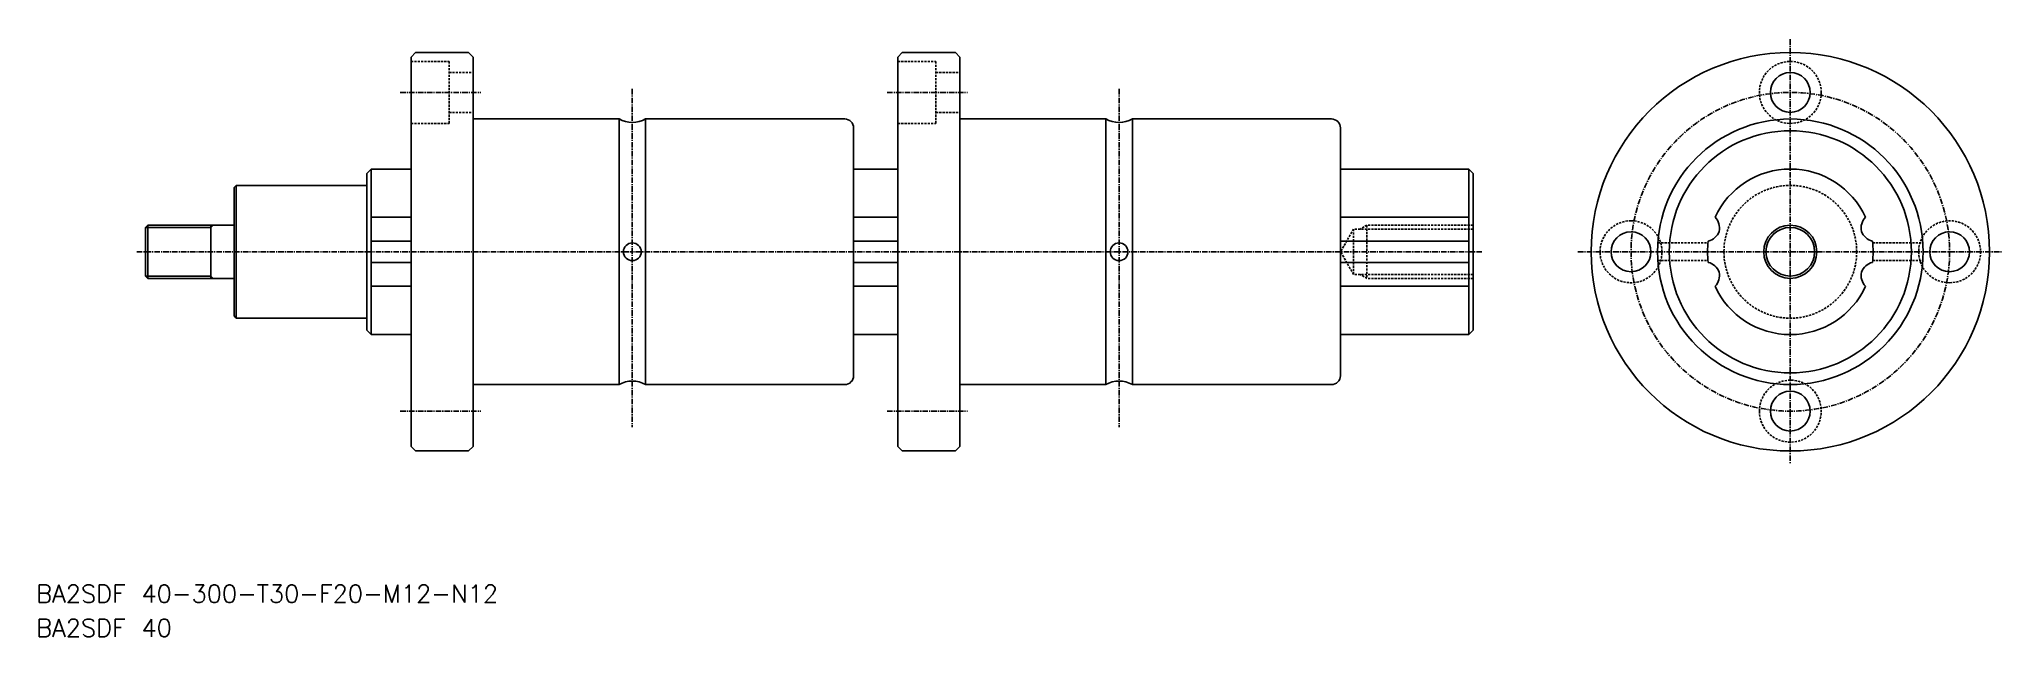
# Model space of a CAD drawing. Extents: x -72 to 372, y 1308 to 1443.
import ezdxf

# ---------------------------------------------------------------- set-up
doc = ezdxf.new("R2010")
doc.units = 0
doc.linetypes.add('CENTER', pattern=[2, 1.25, -0.25, 0.25, -0.25])
doc.linetypes.add('DASHED', pattern=[0.75, 0.5, -0.25])
doc.layers.get('0').update_dxf_attribs({"linetype": 'CONTINUOUS'})
doc.layers.add('CENTER', color=1, linetype='CENTER')
doc.styles.get("Standard").update_dxf_attribs({"font": 'txt.shx', "bigfont": 'bigfont.shx'})

msp = doc.modelspace()

# ---------------------------------------------------------------- linework, layer by layer
at = {"color": 7, "linetype": 'CONTINUOUS'}
for p, q in [((12.05, 1439.19), (13.05, 1440.19)), ((12.05, 1439.19), (12.05, 1351.19)), ((13.05, 1440.19), (25.05, 1440.19)), ((26.05, 1439.19), (25.05, 1440.19)), ((26.05, 1439.19), (26.05, 1351.19)), ((122.05, 1439.19), (123.05, 1440.19)), ((122.05, 1439.19), (122.05, 1351.19)), ((123.05, 1440.19), (135.05, 1440.19)), ((136.05, 1439.19), (135.05, 1440.19)), ((136.05, 1439.19), (136.05, 1351.19)), ((26.05, 1425.19), (59.05, 1425.19)), ((59.05, 1425.19), (59.05, 1365.19)), ((65.05, 1425.19), (110.05, 1425.19)), ((65.05, 1425.19), (65.05, 1365.19)), ((136.05, 1425.19), (169.05, 1425.19)), ((169.05, 1425.19), (169.05, 1365.19)), ((175.05, 1425.19), (220.05, 1425.19)), ((175.05, 1425.19), (175.05, 1365.19)), ((112.05, 1423.19), (112.05, 1367.19)), ((222.05, 1423.19), (222.05, 1367.19)), ((2.05, 1412.89), (3.05, 1413.89)), ((2.05, 1377.49), (2.05, 1412.89)), ((3.05, 1413.89), (12.05, 1413.89)), ((3.05, 1376.49), (3.05, 1413.89)), ((122.05, 1413.89), (112.05, 1413.89)), ((251.05, 1413.89), (222.05, 1413.89)), ((252.05, 1412.89), (251.05, 1413.89)), ((251.05, 1376.49), (251.05, 1413.89)), ((252.05, 1377.49), (252.05, 1412.89)), ((-27.95, 1409.69), (-27.45, 1410.19)), ((-27.95, 1380.69), (-27.95, 1409.69)), ((2.05, 1410.19), (-27.45, 1410.19)), ((-27.45, 1380.19), (-27.45, 1410.19)), ((3.05, 1402.99), (12.05, 1402.99)), ((122.05, 1402.99), (112.05, 1402.99)), ((251.05, 1402.99), (222.05, 1402.99)), ((-47.95, 1400.69), (-47.45, 1401.19)), ((-47.95, 1389.69), (-47.95, 1400.69)), ((-47.45, 1401.19), (-47.45, 1389.19)), ((-47.45, 1401.19), (-27.95, 1401.19)), ((-33.2, 1401.19), (-33.2, 1389.19)), ((3.05, 1397.59), (12.05, 1397.59)), ((122.05, 1397.59), (112.05, 1397.59)), ((251.05, 1397.59), (222.05, 1397.59)), ((-47.95, 1389.69), (-47.45, 1389.19)), ((-47.45, 1389.19), (-27.95, 1389.19)), ((3.05, 1392.8), (12.05, 1392.8)), ((122.05, 1392.8), (112.05, 1392.8)), ((251.05, 1392.8), (222.05, 1392.8)), ((3.05, 1387.4), (12.05, 1387.4)), ((122.05, 1387.4), (112.05, 1387.4)), ((251.05, 1387.4), (222.05, 1387.4)), ((-27.95, 1380.69), (-27.45, 1380.19)), ((2.05, 1380.19), (-27.45, 1380.19)), ((2.05, 1377.49), (3.05, 1376.49)), ((12.05, 1376.49), (3.05, 1376.49)), ((112.05, 1376.49), (122.05, 1376.49)), ((222.05, 1376.49), (251.05, 1376.49)), ((252.05, 1377.49), (251.05, 1376.49)), ((26.05, 1365.19), (59.05, 1365.19)), ((65.05, 1365.19), (110.05, 1365.19)), ((136.05, 1365.19), (169.05, 1365.19)), ((175.05, 1365.19), (220.05, 1365.19)), ((12.05, 1351.19), (13.05, 1350.19)), ((13.05, 1350.19), (25.05, 1350.19)), ((26.05, 1351.19), (25.05, 1350.19)), ((122.05, 1351.19), (123.05, 1350.19)), ((123.05, 1350.19), (135.05, 1350.19)), ((136.05, 1351.19), (135.05, 1350.19))]:
    msp.add_line(p, q, dxfattribs=at)
at = {"color": 3, "linetype": 'DASHED'}
for p, q in [((12.05, 1438.19), (20.65, 1438.19)), ((20.65, 1438.19), (20.65, 1424.19)), ((122.05, 1438.19), (130.65, 1438.19)), ((130.65, 1438.19), (130.65, 1424.19)), ((20.65, 1435.69), (26.05, 1435.69)), ((130.65, 1435.69), (136.05, 1435.69)), ((20.65, 1426.69), (26.05, 1426.69)), ((130.65, 1426.69), (136.05, 1426.69)), ((12.05, 1424.19), (20.65, 1424.19)), ((122.05, 1424.19), (130.65, 1424.19)), ((252.05, 1404.69), (252.05, 1404.69)), ((225.05, 1400.32), (222.09, 1395.19)), ((225.05, 1400.32), (225.05, 1390.07)), ((252.05, 1400.32), (225.05, 1400.32)), ((228.05, 1401.19), (226.54, 1400.32)), ((228.05, 1401.19), (228.05, 1389.19)), ((252.05, 1401.19), (228.05, 1401.19)), ((225.05, 1390.07), (222.09, 1395.19)), ((252.05, 1395.19), (252.05, 1395.19)), ((293.8, 1397.19), (305.14, 1397.19)), ((342.32, 1397.19), (353.66, 1397.19)), ((252.05, 1390.07), (225.05, 1390.07)), ((228.05, 1389.19), (226.54, 1390.07)), ((252.05, 1389.19), (228.05, 1389.19)), ((293.8, 1393.19), (305.14, 1393.19)), ((342.32, 1393.19), (353.66, 1393.19))]:
    msp.add_line(p, q, dxfattribs=at)
at = {"color": 3, "linetype": 'CONTINUOUS'}
for p, q in [((-47.95, 1400.69), (-33.2, 1400.69)), ((-33.2, 1400.69), (-32.7, 1401.19)), ((-47.95, 1389.69), (-33.2, 1389.69)), ((-33.2, 1389.69), (-32.7, 1389.19))]:
    msp.add_line(p, q, dxfattribs=at)
at = {"color": 7, "linetype": 'CONTINUOUS'}
for centre, radius in [((323.73, 1395.19), 45), ((323.73, 1431.19), 4.5), ((323.73, 1395.19), 30), ((323.73, 1395.19), 27.35), ((323.73, 1395.19), 5.5), ((62.05, 1395.19), 2), ((172.05, 1395.19), 2)]:
    msp.add_circle(centre, radius, dxfattribs=at)
at = {"color": 3, "linetype": 'DASHED'}
for centre, radius in [((323.73, 1431.19), 7), ((323.73, 1395.19), 15)]:
    msp.add_circle(centre, radius, dxfattribs=at)
at = {"color": 3, "linetype": 'CONTINUOUS'}
msp.add_circle((323.73, 1395.19), 6, dxfattribs=at)
at = {"color": 7, "linetype": 'CONTINUOUS'}
for centre, radius, start, end in [((62.05, 1430.39), 6, 239.9999, 300), ((110.05, 1423.19), 2, 0, 90), ((172.05, 1430.39), 6, 239.9999, 300), ((220.05, 1423.19), 2, 0, 90), ((323.73, 1395.19), 18.7, 24.6369, 155.3632), ((304.18, 1400.53), 3.55, 348.281, 43.9616), ((343.28, 1400.53), 3.55, 136.0384, 191.719), ((287.73, 1395.19), 4.5, 89.99999567428931, 89.99996471106816), ((304.32, 1401.03), 3.55, 284.0384, 339.719), ((343.14, 1401.03), 3.55, 200.281, 255.9616), ((359.73, 1395.19), 4.5, 270, 269.9999), ((323.73, 1395.19), 18.7, 172.6368, 187.3632), ((323.73, 1395.19), 18.7, 352.6368, 7.3632), ((304.32, 1389.35), 3.55, 20.281, 75.9616), ((304.18, 1389.86), 3.55, 316.0384, 11.719), ((343.28, 1389.86), 3.55, 168.281, 223.9616), ((343.14, 1389.35), 3.55, 104.0384, 159.719), ((323.73, 1395.19), 18.7, 204.6369, 335.3632), ((110.05, 1367.19), 2, 270, 0), ((220.05, 1367.19), 2, 270, 0), ((62.05, 1360), 6, 60, 120), ((172.05, 1360), 6, 60, 120), ((323.73, 1359.19), 4.5, 180, 179.9999)]:
    msp.add_arc(centre, radius, start, end, dxfattribs=at)
at = {"color": 3, "linetype": 'DASHED'}
for centre, start, end in [((287.73, 1395.19), 89.99999567428931, 89.99996471106816), ((359.73, 1395.19), 270, 269.9999), ((323.73, 1359.19), 180, 179.9999)]:
    msp.add_arc(centre, 7, start, end, dxfattribs=at)
at = {"layer": 'CENTER', "color": 1, "linetype": 'CENTER'}
for p, q in [((323.73, 1443.19), (323.73, 1347.19)), ((9.61, 1431.19), (27.8, 1431.19)), ((62.05, 1431.99), (62.05, 1355.59)), ((119.61, 1431.19), (137.8, 1431.19)), ((172.05, 1431.99), (172.05, 1355.59)), ((-49.95, 1395.19), (62.05, 1395.19)), ((254.05, 1395.19), (62.05, 1395.19)), ((275.73, 1395.19), (371.73, 1395.19)), ((9.61, 1359.19), (27.8, 1359.19)), ((119.61, 1359.19), (137.8, 1359.19))]:
    msp.add_line(p, q, dxfattribs=at)
msp.add_circle((323.73, 1395.19), 36, dxfattribs=at)

# ---------------------------------------------------------------- texts
at = {"color": 7, "linetype": 'CONTINUOUS'}
for s, p in [('BA2SDF 40-300-T30-F20-M12-N12', (-72.66, 1315.95)), ('BA2SDF 40', (-72.66, 1308.23))]:
    msp.add_text(s, height=4, dxfattribs=at).set_placement(p)

doc.saveas('drawing.dxf')
